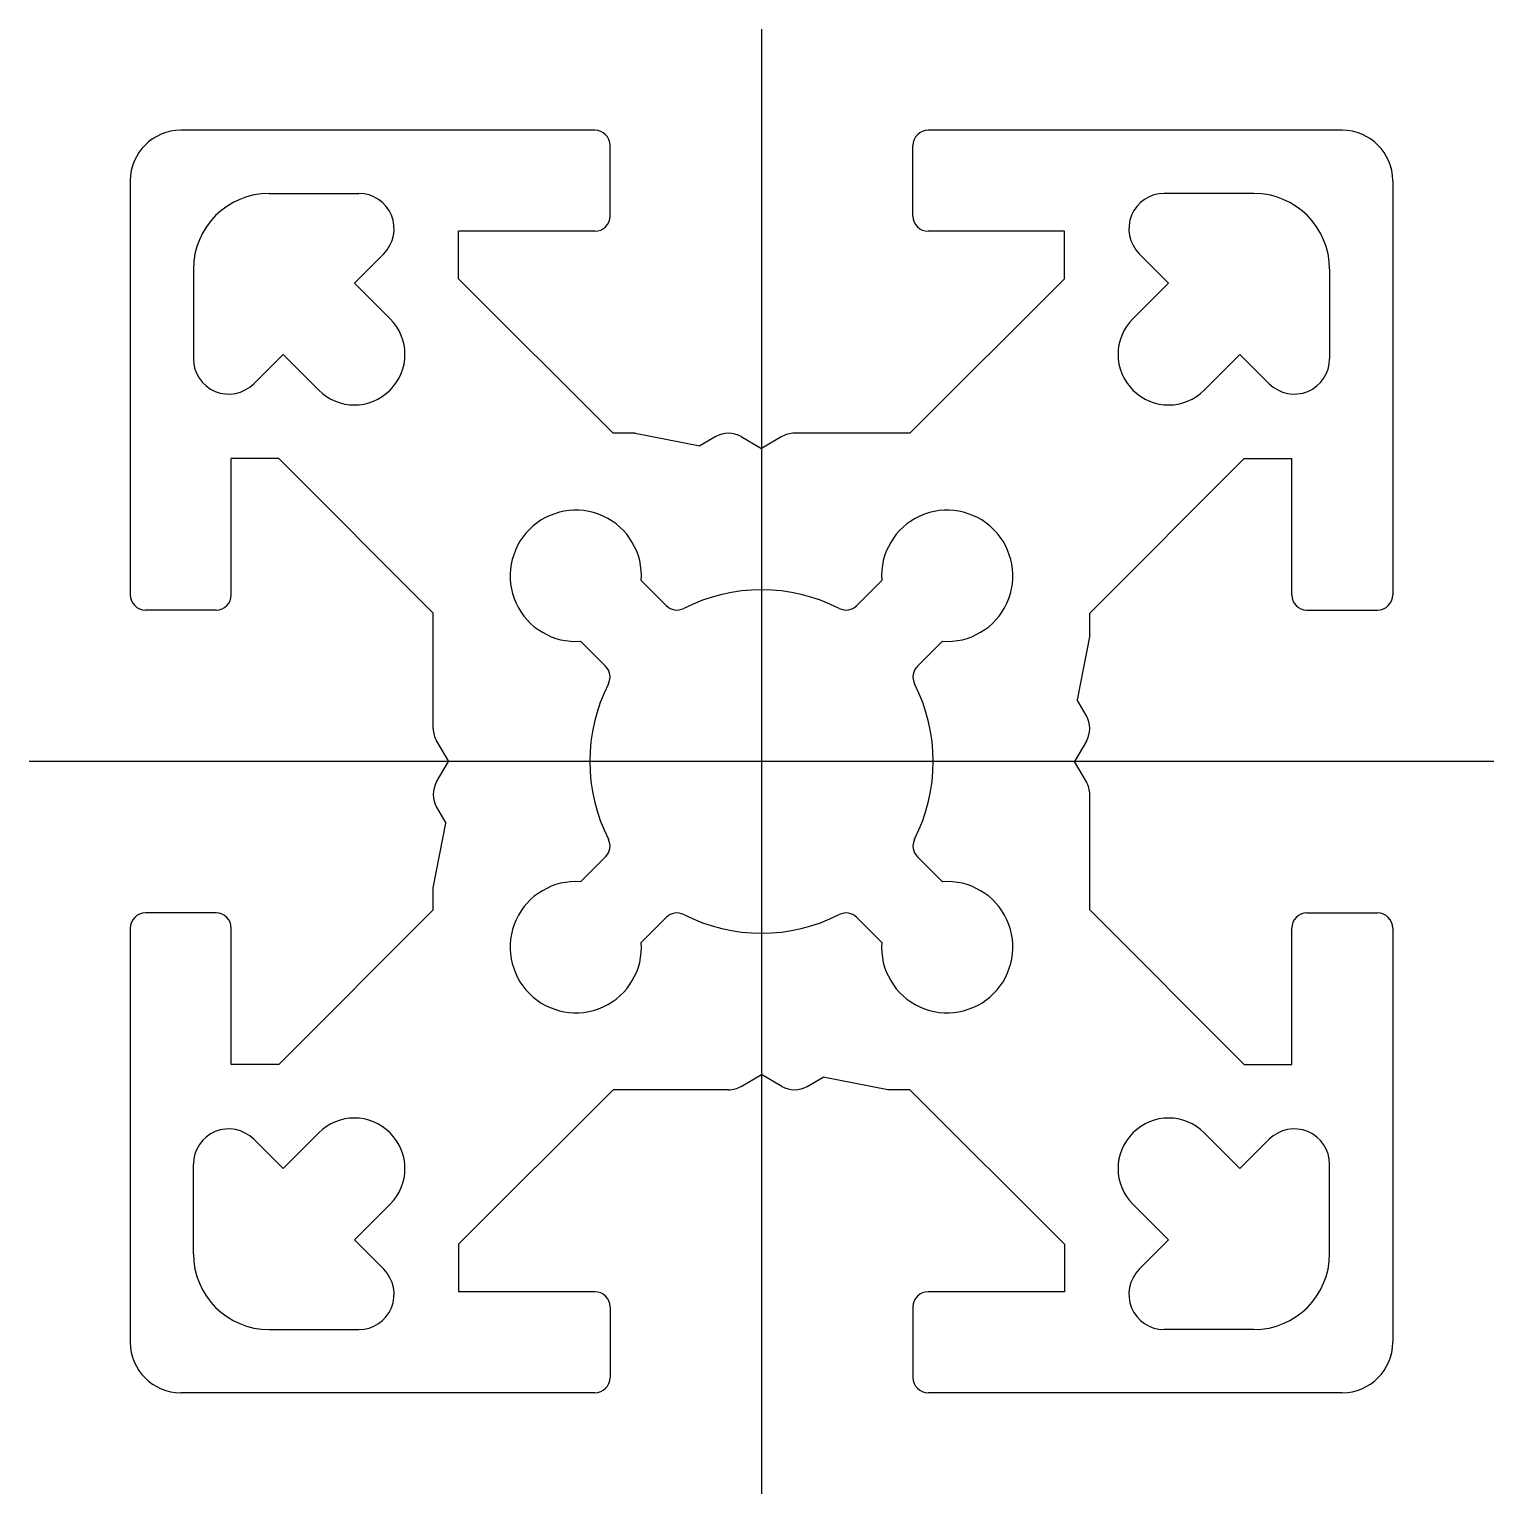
# Model space of a CAD drawing. Extents: x -14.5 to 14.5, y -14.5 to 14.5.
import ezdxf

# ---------------------------------------------------------------- set-up
doc = ezdxf.new("R2010")
doc.units = 0
doc.linetypes.add('CENTER', pattern=[50.8, 31.75, -6.35, 6.35, -6.35])
doc.layers.get('0').update_dxf_attribs({"linetype": 'CONTINUOUS'})
doc.layers.add('CENTER', color=1, linetype='CENTER')

msp = doc.modelspace()

# ---------------------------------------------------------------- linework, layer by layer
at = {"color": 7, "linetype": 'CONTINUOUS'}
for p, q in [((-3.3, 12.5), (-11.5, 12.5)), ((11.5, 12.5), (3.3, 12.5)), ((-3, 10.8), (-3, 12.2)), ((3, 10.8), (3, 12.2)), ((-12.5, 11.5), (-12.5, 3.3)), ((12.5, 11.5), (12.5, 3.3)), ((-9.75, 11.25), (-7.976, 11.25)), ((9.75, 11.25), (7.976, 11.25)), ((-3.3, 10.5), (-6, 10.5)), ((-6, 9.561), (-6, 10.5)), ((6, 10.5), (3.3, 10.5)), ((6, 9.561), (6, 10.5)), ((-7.481, 10.055), (-8.061, 9.475)), ((7.481, 10.055), (8.061, 9.475)), ((-11.25, 9.75), (-11.25, 7.976)), ((11.25, 9.75), (11.25, 7.976)), ((-8.061, 9.475), (-7.354, 8.768)), ((-2.939, 6.5), (-6, 9.561)), ((2.939, 6.5), (6, 9.561)), ((8.061, 9.475), (7.354, 8.768)), ((-9.475, 8.061), (-10.055, 7.481)), ((-9.475, 8.061), (-8.768, 7.354)), ((9.475, 8.061), (8.768, 7.354)), ((9.475, 8.061), (10.055, 7.481)), ((-2.5, 6.5), (-2.939, 6.5)), ((-2.5, 6.5), (-1.219, 6.251)), ((-0.904, 6.433), (-1.219, 6.251)), ((-0.404, 6.433), (0, 6.2)), ((0.404, 6.433), (0, 6.2)), ((2.939, 6.5), (0.654, 6.5)), ((-10.5, 3.3), (-10.5, 6)), ((-9.561, 6), (-10.5, 6)), ((-6.5, 2.939), (-9.561, 6)), ((6.5, 2.939), (9.561, 6)), ((9.561, 6), (10.5, 6)), ((10.5, 3.3), (10.5, 6)), ((-1.886, 3.088), (-2.38, 3.582)), ((1.886, 3.088), (2.38, 3.582)), ((-10.8, 3), (-12.2, 3)), ((-6.5, 0.654), (-6.5, 2.939)), ((6.5, 2.5), (6.5, 2.939)), ((10.8, 3), (12.2, 3)), ((-3.088, 1.886), (-3.582, 2.38)), ((3.088, 1.886), (3.582, 2.38)), ((6.5, 2.5), (6.251, 1.219)), ((6.433, 0.904), (6.251, 1.219)), ((-6.433, 0.404), (-6.2, 0)), ((6.433, 0.404), (6.2, 0)), ((-6.433, -0.404), (-6.2, 0)), ((6.433, -0.404), (6.2, 0)), ((6.5, -2.939), (6.5, -0.654)), ((-6.433, -0.904), (-6.251, -1.219)), ((-6.5, -2.5), (-6.251, -1.219)), ((-3.088, -1.886), (-3.582, -2.38)), ((3.088, -1.886), (3.582, -2.38)), ((-6.5, -2.939), (-6.5, -2.5)), ((-10.8, -3), (-12.2, -3)), ((-6.5, -2.939), (-9.561, -6)), ((-1.886, -3.088), (-2.38, -3.582)), ((1.886, -3.088), (2.38, -3.582)), ((6.5, -2.939), (9.561, -6)), ((10.8, -3), (12.2, -3)), ((-12.5, -3.3), (-12.5, -11.5)), ((-10.5, -6), (-10.5, -3.3)), ((10.5, -6), (10.5, -3.3)), ((12.5, -3.3), (12.5, -11.5)), ((-9.561, -6), (-10.5, -6)), ((9.561, -6), (10.5, -6)), ((-0.404, -6.433), (0, -6.2)), ((0.404, -6.433), (0, -6.2)), ((0.904, -6.433), (1.219, -6.251)), ((2.5, -6.5), (1.219, -6.251)), ((-2.939, -6.5), (-6, -9.561)), ((-0.654, -6.5), (-2.939, -6.5)), ((2.939, -6.5), (2.5, -6.5)), ((2.939, -6.5), (6, -9.561)), ((-9.475, -8.061), (-10.055, -7.481)), ((-9.475, -8.061), (-8.768, -7.354)), ((9.475, -8.061), (8.768, -7.354)), ((9.475, -8.061), (10.055, -7.481)), ((-11.25, -9.75), (-11.25, -7.976)), ((11.25, -9.75), (11.25, -7.976)), ((-8.061, -9.475), (-7.354, -8.768)), ((8.061, -9.475), (7.354, -8.768)), ((-7.481, -10.055), (-8.061, -9.475)), ((-6, -9.561), (-6, -10.5)), ((6, -9.561), (6, -10.5)), ((7.481, -10.055), (8.061, -9.475)), ((-3.3, -10.5), (-6, -10.5)), ((6, -10.5), (3.3, -10.5)), ((-3, -10.8), (-3, -12.2)), ((3, -10.8), (3, -12.2)), ((-9.75, -11.25), (-7.976, -11.25)), ((9.75, -11.25), (7.976, -11.25)), ((-3.3, -12.5), (-11.5, -12.5)), ((11.5, -12.5), (3.3, -12.5))]:
    msp.add_line(p, q, dxfattribs=at)
for centre, radius, start, end in [((-11.5, 11.5), 1, 90, 180), ((-3.3, 12.2), 0.3, 0, 90), ((3.3, 12.2), 0.3, 90, 180), ((11.5, 11.5), 1, 0, 90), ((-9.75, 9.75), 1.5, 90, 180), ((-7.976, 10.55), 0.7, 315, 90), ((7.976, 10.55), 0.7, 90, 225), ((9.75, 9.75), 1.5, 0, 90), ((-3.3, 10.8), 0.3, 270, 0), ((3.3, 10.8), 0.3, 180, 270), ((-8.061, 8.061), 1, 225, 45), ((8.061, 8.061), 1, 135, 315), ((-10.55, 7.976), 0.7, 180, 315), ((10.55, 7.976), 0.7, 225, 0), ((-0.654, 6), 0.5, 60, 120), ((0.654, 6), 0.5, 90, 120), ((-3.677, 3.677), 1.3, 355.8322, 274.1678), ((3.677, 3.677), 1.3, 265.8322, 184.1678), ((-12.2, 3.3), 0.3, 180, 270), ((-10.8, 3.3), 0.3, 270, 0), ((0, 0), 3.4, 63.1081, 116.8919), ((10.8, 3.3), 0.3, 180, 270), ((12.2, 3.3), 0.3, 270, 0), ((-1.674, 3.3), 0.3, 225, 296.8919), ((1.674, 3.3), 0.3, 243.1081, 315), ((-3.3, 1.674), 0.3, 333.1081, 45), ((3.3, 1.674), 0.3, 135, 206.8919), ((0, 0), 3.4, 153.1081, 206.8919), ((0, 0), 3.4, 333.1081, 26.8919), ((6, 0.654), 0.5, 330, 30), ((-6, 0.654), 0.5, 180, 210), ((-6, -0.654), 0.5, 150, 210), ((6, -0.654), 0.5, 0, 30), ((-3.3, -1.674), 0.3, 315, 26.8919), ((3.3, -1.674), 0.3, 153.1081, 225), ((-3.677, -3.677), 1.3, 85.8322, 4.1678), ((3.677, -3.677), 1.3, 175.8322, 94.1678), ((-12.2, -3.3), 0.3, 90, 180), ((-10.8, -3.3), 0.3, 0, 90), ((-1.674, -3.3), 0.3, 63.1081, 135), ((0, 0), 3.4, 243.1081, 296.8919), ((1.674, -3.3), 0.3, 45, 116.8919), ((10.8, -3.3), 0.3, 90, 180), ((12.2, -3.3), 0.3, 0, 90), ((-0.654, -6), 0.5, 270, 300), ((0.654, -6), 0.5, 240, 300), ((-8.061, -8.061), 1, 315, 135), ((8.061, -8.061), 1, 45, 225), ((-10.55, -7.976), 0.7, 45, 180), ((10.55, -7.976), 0.7, 0, 135), ((-9.75, -9.75), 1.5, 180, 270), ((9.75, -9.75), 1.5, 270, 0), ((-7.976, -10.55), 0.7, 270, 45), ((7.976, -10.55), 0.7, 135, 270), ((-3.3, -10.8), 0.3, 0, 90), ((3.3, -10.8), 0.3, 90, 180), ((-11.5, -11.5), 1, 180, 270), ((11.5, -11.5), 1, 270, 0), ((-3.3, -12.2), 0.3, 270, 0), ((3.3, -12.2), 0.3, 180, 270)]:
    msp.add_arc(centre, radius, start, end, dxfattribs=at)
at = {"layer": 'CENTER', "color": 1, "linetype": 'CENTER'}
for p, q in [((0, 14.5), (0, -14.5)), ((14.5, 0), (-14.5, 0))]:
    msp.add_line(p, q, dxfattribs=at)

doc.saveas('drawing.dxf')
